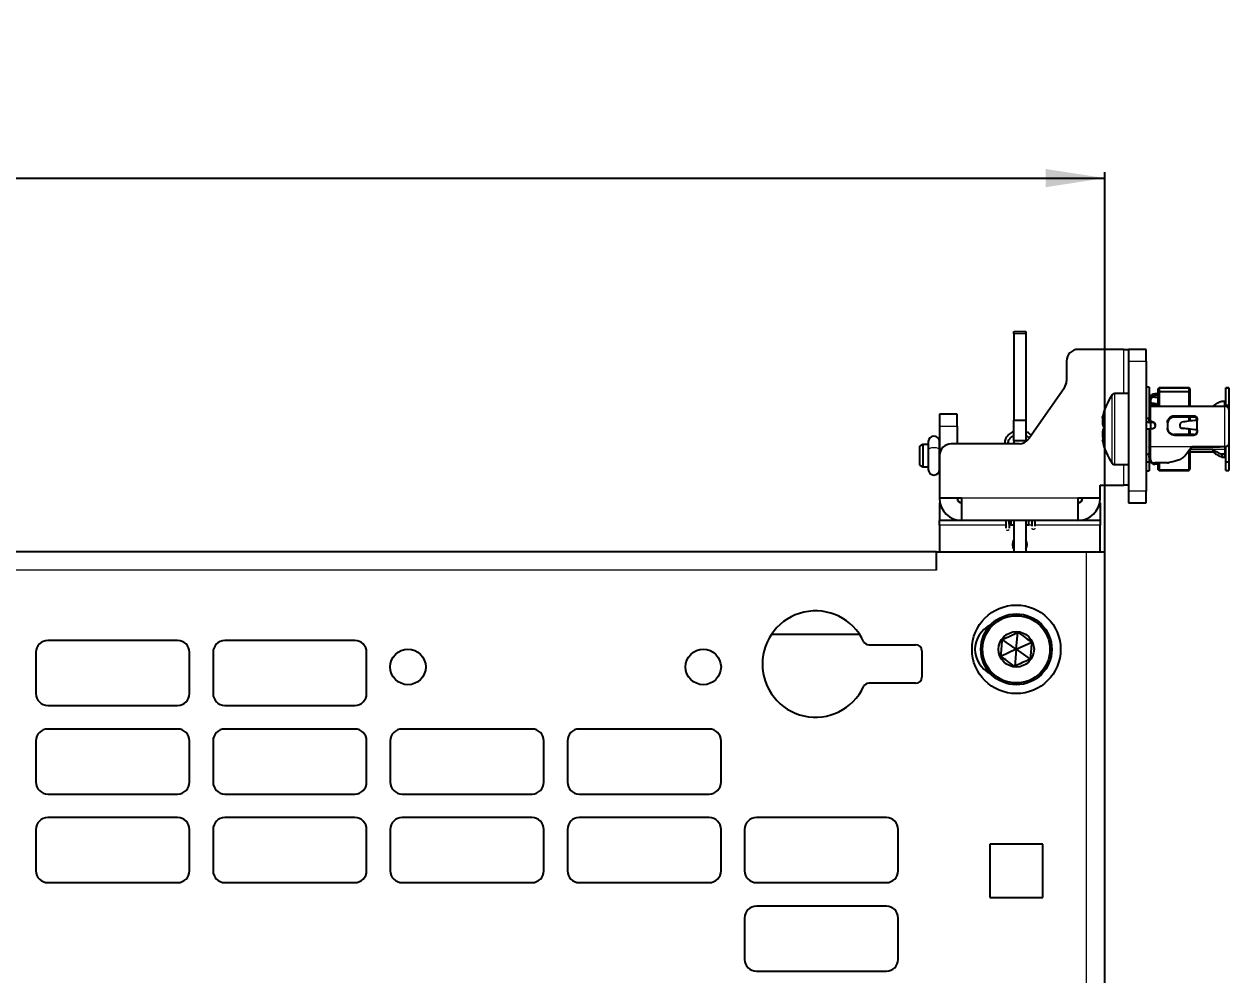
# Model space of a CAD drawing. Header units: millimetres. Extents: x -620 to 849, y 148 to 1992.
# Drawn here: x -211.9 to -7.9, y 1784.4 to 1945.4 of the extents above; entities that cross this region are included whole.
import ezdxf

# ---------------------------------------------------------------- set-up
doc = ezdxf.new("R2010")
doc.units = ezdxf.units.MM
doc.layers.add('FORMAT', color=7, linetype='Continuous')
doc.styles.add('SLDTEXTSTYLE0', font='TXT', dxfattribs={"width": 0.75})
doc.dimstyles.new('SLDDIMSTYLE0', dxfattribs={"dimtxt": 20, "dimasz": 10, "dimexe": 0, "dimexo": 0.0625, "dimgap": 5, "dimtad": 2, "dimdec": 1, "dimrnd": 1e-09, "dimzin": 12, "dimdsep": 46, "dimtxsty": 'SLDTEXTSTYLE0', "dimsah": 1, "dimcen": 0.09, "dimadec": 0, "dimazin": 3, "dimtfac": 1, "dimtofl": 0, "dimtmove": 0, "dimatfit": 3, "dimfxl": 0, "dimfrac": 2, "dimtolj": 1, "dimtzin": 12, "dimarcsym": 0})

# ---------------------------------------------------------------- blocks, each defined once
blk = doc.blocks.new('_D_1')
at = {"layer": 'FORMAT'}
for p, q in [((-514.89, 1856.06), (-514.89, 1920.35)), ((-28.89, 1856.06), (-28.89, 1920.35)), ((-514.89, 1919.35), (-28.89, 1919.35))]:
    blk.add_line(p, q, dxfattribs=at)
for points in [[(-514.89, 1919.35), (-504.89, 1917.81), (-504.89, 1920.89)], [(-28.89, 1919.35), (-38.89, 1920.89), (-38.89, 1917.81)]]:
    blk.add_solid(points, dxfattribs=at)
at = {"layer": 'FORMAT', "insert": (-294.06, 1945.13), "char_height": 20, "attachment_point": 1, "style": 'SLDTEXTSTYLE0'}
blk.add_mtext('486', dxfattribs=at)

msp = doc.modelspace()

# ---------------------------------------------------------------- linework, layer by layer
at = {"color": 7, "linetype": 'Continuous', "lineweight": 25}
for p, q in [((-44.29, 1893.35), (-42.29, 1893.35)), ((-44.29, 1892.98), (-44.29, 1893.35)), ((-42.29, 1893.35), (-42.29, 1892.98)), ((-44.29, 1892.98), (-44.29, 1878.35)), ((-42.29, 1892.98), (-42.29, 1878.35)), ((-25.69, 1890.35), (-33.39, 1890.35)), ((-25.69, 1890.35), (-24.89, 1890.35)), ((-24.89, 1890.35), (-24.89, 1888.35)), ((-21.89, 1890.35), (-24.89, 1890.35)), ((-21.89, 1888.35), (-21.89, 1890.35)), ((-35.39, 1888.35), (-35.39, 1884.98)), ((-24.89, 1888.35), (-24.89, 1866.35)), ((-21.89, 1888.35), (-21.89, 1866.35)), ((-35.75, 1883.83), (-41.79, 1875.2)), ((-21.39, 1883.95), (-21.89, 1883.95)), ((-21.39, 1883.95), (-21.39, 1878.71)), ((-19.69, 1883.85), (-19.89, 1883.74)), ((-19.89, 1883.12), (-19.89, 1883.74)), ((-19.69, 1883.19), (-19.89, 1883.12)), ((-19.89, 1880.71), (-19.89, 1883.12)), ((-14.61, 1883.85), (-19.69, 1883.85)), ((-19.69, 1883.85), (-19.69, 1883.19)), ((-19.69, 1883.85), (-14.61, 1883.85)), ((-19.69, 1883.19), (-19.69, 1880.71)), ((-19.69, 1883.19), (-14.61, 1883.19)), ((-14.49, 1883.65), (-14.61, 1883.85)), ((-14.61, 1883.19), (-14.61, 1883.85)), ((-14.61, 1880.71), (-14.61, 1883.19)), ((-14.49, 1883.07), (-14.61, 1883.19)), ((-14.49, 1883.65), (-14.49, 1883.07)), ((-14.49, 1883.07), (-14.49, 1880.71)), ((-7.89, 1883.85), (-8.39, 1883.85)), ((-8.39, 1883.85), (-7.89, 1883.85)), ((-8.39, 1880.92), (-8.39, 1883.85)), ((-8.39, 1883.85), (-8.39, 1883.85)), ((-7.89, 1883.85), (-7.89, 1880.92)), ((-7.89, 1883.85), (-7.89, 1883.85)), ((-24.89, 1882.85), (-27.22, 1882.85)), ((-21.19, 1881.98), (-21.19, 1882.29)), ((-21.19, 1881.67), (-21.19, 1881.98)), ((-21.19, 1881.67), (-21.19, 1881.29)), ((-19.89, 1881), (-21.09, 1881)), ((-21.09, 1880.7), (-21.09, 1881)), ((-19.89, 1882.8), (-20.44, 1882.8)), ((-19.89, 1882.57), (-20.44, 1882.57)), ((-20.44, 1882.27), (-19.89, 1882.27)), ((-9.09, 1881.59), (-8.59, 1881.59)), ((-8.39, 1880.92), (-7.89, 1880.92)), ((-8.39, 1880.69), (-8.39, 1880.92)), ((-7.89, 1880.92), (-7.89, 1880.15)), ((-53.89, 1879.35), (-56.89, 1879.35)), ((-56.89, 1879.35), (-56.89, 1877.35)), ((-53.89, 1877.35), (-53.89, 1879.35)), ((-21.39, 1880.79), (-21.15, 1880.71)), ((-21.19, 1880.71), (-10.59, 1880.71)), ((-17.09, 1879.11), (-13.79, 1879.11)), ((-13.79, 1878.87), (-17.09, 1878.87)), ((-14.61, 1878.22), (-14.61, 1878.87)), ((-14.49, 1880.8), (-14.41, 1880.71)), ((-14.49, 1878.87), (-14.49, 1878.27)), ((-10.59, 1880.71), (-8.59, 1880.71)), ((-7.89, 1880.15), (-7.89, 1874.34)), ((-56.89, 1877.35), (-56.89, 1872.35)), ((-53.89, 1877.35), (-53.89, 1874.35)), ((-44.29, 1878.35), (-42.29, 1878.35)), ((-44.29, 1874.85), (-44.29, 1878.35)), ((-42.29, 1878.35), (-42.29, 1874.85)), ((-21.89, 1878.71), (-21.39, 1878.71)), ((-21.89, 1876.88), (-21.39, 1876.88)), ((-21.39, 1878.18), (-21.39, 1878.71)), ((-21.39, 1876.88), (-21.39, 1872.55)), ((-20.94, 1878.12), (-21.19, 1878.12)), ((-20.94, 1877.99), (-21.19, 1877.99)), ((-20.94, 1876.87), (-21.19, 1876.87)), ((-21.09, 1876.83), (-21.09, 1877.99)), ((-20.39, 1877.58), (-20.39, 1877.42)), ((-18.29, 1877.97), (-18.29, 1877.02)), ((-16.22, 1877.44), (-16.22, 1877.48)), ((-15.89, 1876.98), (-15.65, 1876.93)), ((-15.56, 1876.92), (-15.65, 1876.94)), ((-14.61, 1875.92), (-14.61, 1876.85)), ((-14.49, 1876.86), (-14.49, 1875.9)), ((-13.29, 1878.65), (-13.29, 1878.29)), ((-13.29, 1876.7), (-13.29, 1878.29)), ((-42.29, 1874.85), (-44.29, 1874.85)), ((-44.29, 1874.85), (-44.29, 1874.35)), ((-42.29, 1874.85), (-42.29, 1874.71)), ((-29.29, 1874.99), (-29.31, 1874.99)), ((-13.79, 1875.92), (-17.09, 1875.92)), ((-17.09, 1875.82), (-13.79, 1875.82)), ((-13.29, 1876.7), (-13.29, 1876.31)), ((-59.74, 1874.25), (-60.24, 1873.96)), ((-60.24, 1870.74), (-60.24, 1873.96)), ((-58.79, 1874.25), (-59.74, 1874.25)), ((-59.74, 1874.25), (-59.74, 1870.45)), ((-58.79, 1874.72), (-58.79, 1873.35)), ((-58.79, 1873.35), (-58.79, 1870.02)), ((-56.89, 1873.35), (-56.89, 1874.72)), ((-56.89, 1874.25), (-56.89, 1874.25)), ((-56.89, 1870.02), (-56.89, 1873.35)), ((-43.43, 1874.35), (-54.89, 1874.35)), ((-45.86, 1874.45), (-45.86, 1874.35)), ((-45.26, 1874.35), (-45.26, 1874.45)), ((-21.39, 1873.36), (-21.19, 1873.39)), ((-21.37, 1873.85), (-21.19, 1873.85)), ((-21.19, 1871.72), (-21.19, 1873.91)), ((-15.35, 1872.32), (-14.19, 1873.91)), ((-14.81, 1873.06), (-14.61, 1873.06)), ((-14.61, 1873.06), (-14.61, 1873.34)), ((-14.61, 1873.06), (-14.49, 1873.2)), ((-14.61, 1869.97), (-14.61, 1873.06)), ((-14.49, 1873.5), (-14.49, 1873.2)), ((-10.59, 1873.39), (-14.49, 1873.39)), ((-14.49, 1873.2), (-14.49, 1870.14)), ((-14.49, 1872.99), (-10.59, 1872.99)), ((-14.49, 1872.9), (-14.41, 1872.99)), ((-14.24, 1873.85), (-9.39, 1873.85)), ((-14.19, 1873.91), (-8.59, 1873.91)), ((-10.59, 1873.39), (-10.59, 1872.99)), ((-9.39, 1873.85), (-9.33, 1873.91)), ((-9.39, 1873.85), (-9.39, 1873.91)), ((-8.59, 1872.6), (-8.59, 1872.85)), ((-8.39, 1871.3), (-8.39, 1873.93)), ((-7.91, 1874.23), (-7.89, 1874.23)), ((-7.89, 1874.34), (-7.89, 1874.23)), ((-7.89, 1874.23), (-7.89, 1871.3)), ((-60.24, 1870.74), (-59.74, 1870.45)), ((-56.89, 1872.35), (-56.89, 1865.15)), ((-27.22, 1870.85), (-24.89, 1870.85)), ((-21.39, 1872.55), (-21.89, 1872.55)), ((-21.39, 1871.23), (-21.89, 1871.23)), ((-21.39, 1872.55), (-21.39, 1871.23)), ((-21.39, 1871.23), (-21.39, 1869.75)), ((-21.19, 1871.41), (-21.19, 1871.72)), ((-18.29, 1871.13), (-20.44, 1871.13)), ((-19.89, 1870.9), (-20.44, 1870.9)), ((-19.89, 1870.07), (-19.89, 1871.13)), ((-19.69, 1871.13), (-19.69, 1869.97)), ((-9.09, 1872.6), (-9.09, 1872.11)), ((-8.59, 1872.6), (-9.09, 1872.6)), ((-9.09, 1872.11), (-8.59, 1872.11)), ((-8.59, 1872.11), (-8.59, 1872.6)), ((-8.39, 1871.3), (-7.89, 1871.3)), ((-8.39, 1869.85), (-8.39, 1871.3)), ((-7.89, 1871.3), (-7.89, 1869.85)), ((-59.74, 1870.45), (-58.79, 1870.45)), ((-56.89, 1870.45), (-56.89, 1870.45)), ((-21.89, 1869.75), (-21.39, 1869.75)), ((-19.89, 1870.07), (-19.69, 1869.97)), ((-19.89, 1869.97), (-19.89, 1870.07)), ((-19.89, 1869.97), (-19.69, 1869.85)), ((-19.69, 1869.97), (-14.61, 1869.97)), ((-19.69, 1869.97), (-19.69, 1869.85)), ((-19.69, 1869.85), (-14.61, 1869.85)), ((-19.69, 1869.85), (-14.61, 1869.85)), ((-14.61, 1869.97), (-14.49, 1870.14)), ((-14.61, 1869.85), (-14.49, 1870.05)), ((-14.61, 1869.85), (-14.61, 1869.97)), ((-14.49, 1870.14), (-14.49, 1870.05)), ((-8.39, 1869.85), (-7.89, 1869.85)), ((-8.39, 1869.85), (-7.89, 1869.85)), ((-8.39, 1869.85), (-8.39, 1869.85)), ((-7.89, 1869.85), (-7.89, 1869.85)), ((-29.69, 1867.35), (-25.69, 1867.35)), ((-29.69, 1865.15), (-29.69, 1867.35)), ((-24.89, 1867.35), (-25.69, 1867.35)), ((-53.09, 1865.15), (-56.89, 1865.15)), ((-53.09, 1861.35), (-53.09, 1865.15)), ((-29.69, 1865.15), (-33.49, 1865.15)), ((-33.49, 1865.15), (-33.49, 1861.35)), ((-24.89, 1866.35), (-24.89, 1864.35)), ((-21.89, 1864.35), (-21.89, 1866.35)), ((-56.89, 1864.35), (-56.89, 1861.35)), ((-56.89, 1864.35), (-56.81, 1864.35)), ((-29.78, 1864.35), (-29.69, 1864.35)), ((-29.69, 1864.35), (-29.69, 1861.35)), ((-24.89, 1864.35), (-21.89, 1864.35)), ((-53.09, 1861.35), (-56.89, 1861.35)), ((-56.89, 1860.55), (-56.89, 1861.35)), ((-56.89, 1860.55), (-56.89, 1856.05)), ((-44.79, 1861.35), (-53.09, 1861.35)), ((-45.68, 1861.35), (-45.66, 1860.09)), ((-45.06, 1860.09), (-45.08, 1861.35)), ((-41.79, 1861.35), (-44.79, 1861.35)), ((-44.79, 1861.35), (-44.79, 1860.55)), ((-44.29, 1860.55), (-44.79, 1860.55)), ((-44.29, 1861.35), (-44.29, 1856.05)), ((-42.29, 1861.35), (-42.29, 1856.05)), ((-41.79, 1860.55), (-42.29, 1860.55)), ((-33.49, 1861.35), (-41.79, 1861.35)), ((-41.79, 1860.55), (-41.79, 1861.35)), ((-41.28, 1861.35), (-41.27, 1860.38)), ((-40.67, 1860.39), (-40.68, 1861.34)), ((-29.69, 1861.35), (-33.49, 1861.35)), ((-29.69, 1861.35), (-29.69, 1860.55)), ((-29.69, 1856.05), (-29.69, 1860.55)), ((-57.39, 1856.06), (-486.39, 1856.06)), ((-57.39, 1856.06), (-57.39, 1856.05)), ((-57.39, 1856.05), (-31.99, 1856.05)), ((-57.39, 1852.96), (-57.39, 1856.05)), ((-31.99, 1856.05), (-28.89, 1856.05)), ((-28.89, 373.05), (-28.89, 1856.05)), ((-43.89, 1839.55), (-43.64, 1842.43)), ((-185.89, 1841.05), (-207.89, 1841.05)), ((-155.89, 1841.05), (-177.89, 1841.05)), ((-70.41, 1842.06), (-85.37, 1842.06)), ((-68.84, 1840.31), (-60.89, 1840.31)), ((-43.89, 1839.55), (-46.26, 1841.21)), ((-43.89, 1839.55), (-41.28, 1840.77)), ((-209.89, 1839.05), (-209.89, 1832.05)), ((-183.89, 1832.05), (-183.89, 1839.05)), ((-179.89, 1839.05), (-179.89, 1832.05)), ((-153.89, 1832.05), (-153.89, 1839.05)), ((-59.89, 1839.31), (-59.89, 1834.81)), ((-43.89, 1839.55), (-46.51, 1838.33)), ((-43.89, 1839.55), (-44.14, 1836.67)), ((-43.89, 1839.55), (-41.53, 1837.9)), ((-60.89, 1833.81), (-68.84, 1833.81)), ((-207.89, 1830.05), (-185.89, 1830.05)), ((-177.89, 1830.05), (-155.89, 1830.05)), ((-185.89, 1826.05), (-207.89, 1826.05)), ((-155.89, 1826.05), (-177.89, 1826.05)), ((-125.89, 1826.05), (-147.89, 1826.05)), ((-95.89, 1826.05), (-117.89, 1826.05)), ((-209.89, 1824.05), (-209.89, 1817.05)), ((-183.89, 1817.05), (-183.89, 1824.05)), ((-179.89, 1824.05), (-179.89, 1817.05)), ((-153.89, 1817.05), (-153.89, 1824.05)), ((-149.89, 1824.05), (-149.89, 1817.05)), ((-123.89, 1817.05), (-123.89, 1824.05)), ((-119.89, 1824.05), (-119.89, 1817.05)), ((-93.89, 1817.05), (-93.89, 1824.05)), ((-207.89, 1815.05), (-185.89, 1815.05)), ((-177.89, 1815.05), (-155.89, 1815.05)), ((-147.89, 1815.05), (-125.89, 1815.05)), ((-117.89, 1815.05), (-95.89, 1815.05)), ((-185.89, 1811.05), (-207.89, 1811.05)), ((-155.89, 1811.05), (-177.89, 1811.05)), ((-125.89, 1811.05), (-147.89, 1811.05)), ((-95.89, 1811.05), (-117.89, 1811.05)), ((-65.89, 1811.05), (-87.89, 1811.05)), ((-209.89, 1809.05), (-209.89, 1802.05)), ((-183.89, 1802.05), (-183.89, 1809.05)), ((-179.89, 1809.05), (-179.89, 1802.05)), ((-153.89, 1802.05), (-153.89, 1809.05)), ((-149.89, 1809.05), (-149.89, 1802.05)), ((-123.89, 1802.05), (-123.89, 1809.05)), ((-119.89, 1809.05), (-119.89, 1802.05)), ((-93.89, 1802.05), (-93.89, 1809.05)), ((-89.89, 1809.05), (-89.89, 1802.05)), ((-63.89, 1802.05), (-63.89, 1809.05)), ((-39.39, 1806.55), (-48.39, 1806.55)), ((-48.39, 1806.55), (-48.39, 1797.55)), ((-39.39, 1797.55), (-39.39, 1806.55)), ((-207.89, 1800.05), (-185.89, 1800.05)), ((-177.89, 1800.05), (-155.89, 1800.05)), ((-147.89, 1800.05), (-125.89, 1800.05)), ((-117.89, 1800.05), (-95.89, 1800.05)), ((-87.89, 1800.05), (-65.89, 1800.05)), ((-48.39, 1797.55), (-39.39, 1797.55)), ((-65.89, 1796.05), (-87.89, 1796.05)), ((-89.89, 1794.05), (-89.89, 1787.05)), ((-63.89, 1787.05), (-63.89, 1794.05)), ((-87.89, 1785.05), (-65.89, 1785.05))]:
    msp.add_line(p, q, dxfattribs=at)
at = {"color": 8, "linetype": 'Continuous', "lineweight": 18}
for p, q in [((-42.29, 1892.98), (-44.29, 1892.98)), ((-25.69, 1882.85), (-25.69, 1890.35)), ((-24.89, 1888.35), (-21.89, 1888.35)), ((-27.66, 1871.08), (-27.66, 1882.62)), ((-27.22, 1870.85), (-27.22, 1882.85)), ((-20.44, 1882.8), (-20.44, 1882.57)), ((-20.44, 1882.57), (-20.44, 1882.27)), ((-21.19, 1880.71), (-21.19, 1878.12)), ((-17.09, 1879.11), (-17.09, 1878.87)), ((-13.79, 1878.87), (-13.79, 1879.11)), ((-8.59, 1873.91), (-8.59, 1880.71)), ((-56.89, 1877.35), (-53.89, 1877.35)), ((-21.19, 1876.87), (-21.19, 1873.91)), ((-20.94, 1877.99), (-20.94, 1878.12)), ((-17.09, 1875.92), (-17.09, 1875.82)), ((-13.79, 1875.82), (-13.79, 1875.92)), ((-21.19, 1873.91), (-14.19, 1873.91)), ((-8.59, 1873.39), (-10.59, 1873.39)), ((-8.59, 1873.39), (-8.59, 1873.91)), ((-25.69, 1867.35), (-25.69, 1870.85)), ((-33.49, 1865.15), (-53.09, 1865.15)), ((-21.89, 1866.35), (-24.89, 1866.35)), ((-45.67, 1860.55), (-56.89, 1860.55)), ((-44.79, 1860.55), (-45.07, 1860.55)), ((-41.27, 1860.55), (-41.79, 1860.55)), ((-29.69, 1860.55), (-40.67, 1860.55)), ((-31.99, 373.05), (-31.99, 1856.05)), ((-57.39, 1852.96), (-486.39, 1852.96))]:
    msp.add_line(p, q, dxfattribs=at)
at = {"color": 8, "linetype": 'Continuous', "lineweight": 18, "flags": 128}
for points in [[(-20.36, 1881), (-20.36, 1881.11), (-20.35, 1881.2), (-20.35, 1881.2), (-20.35, 1881.2)], [(-58.79, 1873.35), (-58.72, 1873.5), (-58.52, 1873.63), (-58.21, 1873.71), (-57.84, 1873.74)], [(-57.84, 1873.74), (-57.48, 1873.71), (-57.17, 1873.63), (-56.97, 1873.5), (-56.89, 1873.35)], [(-45.26, 1874.45), (-45.28, 1874.39), (-45.31, 1874.35)], [(-41.27, 1860.05), (-41.27, 1860.05), (-41.24, 1859.98), (-41.17, 1859.92), (-41.07, 1859.89), (-40.95, 1859.88), (-40.84, 1859.9), (-40.74, 1859.94), (-40.68, 1860), (-40.67, 1860.06)]]:
    msp.add_lwpolyline(points, dxfattribs=at)
at = {"color": 7, "linetype": 'Continuous', "lineweight": 25, "flags": 128}
for points in [[(-21.39, 1873.79), (-21.39, 1873.81), (-21.38, 1873.84), (-21.36, 1873.86), (-21.33, 1873.88), (-21.3, 1873.89), (-21.27, 1873.9), (-21.23, 1873.91), (-21.19, 1873.91)], [(-8.59, 1873.91), (-8.45, 1873.92), (-8.32, 1873.94), (-8.2, 1873.98), (-8.1, 1874.04), (-8.01, 1874.1), (-7.94, 1874.17), (-7.9, 1874.25), (-7.89, 1874.34)], [(-8.59, 1872.99), (-8.45, 1873), (-8.39, 1873.02)], [(-45.3, 1861.35), (-45.37, 1861.34), (-45.47, 1861.35)], [(-44.29, 1858.05), (-44.45, 1857.78), (-44.54, 1857.3)], [(-44.54, 1857.3), (-44.45, 1856.82), (-44.29, 1856.55)]]:
    msp.add_lwpolyline(points, dxfattribs=at)
at = {"color": 7, "linetype": 'Continuous', "lineweight": 25}
for centre, radius in [((-43.89, 1839.55), 7.5), ((-43.89, 1839.55), 6), ((-43.89, 1839.55), 5.7), ((-43.89, 1839.55), 3), ((-146.89, 1836.56), 3), ((-96.89, 1836.56), 3)]:
    msp.add_circle(centre, radius, dxfattribs=at)
for centre, radius, start, end in [((-33.39, 1888.35), 2, 90, 180), ((-37.39, 1884.98), 2, 325.008, 0), ((-19.49, 1876.85), 10, 144.7485, 169.0158), ((-27.22, 1882.31), 0.54, 90, 144.7485), ((-20.54, 1882.14), 0.665, 81.0438, 166.5514), ((-20.51, 1881.89), 0.687, 84.2482, 172.7634), ((-20.51, 1881.59), 0.687, 84.2482, 172.7634), ((-21.21, 1880.89), 0.183, 187.2366, 275.7518), ((-8.53, 1880.07), 0.641, 7.2366, 95.7518), ((-21.35, 1878.8), 0.821, 229.1472, 281.4476), ((-21.24, 1878.35), 0.235, 229.1472, 281.4476), ((-21.24, 1890.38), 13.51, 269.3637, 270.2121), ((-57.84, 1874.72), 0.95, 0, 180), ((-43.43, 1876.35), 2, 270, 325.008), ((-19.49, 1876.85), 10, 190.9122, 215.2515), ((-54.89, 1872.35), 2, 90, 180), ((-8.57, 1873.57), 0.183, 264.2482, 352.7634), ((-27.22, 1871.39), 0.54, 215.2515, 270), ((-20.51, 1871.81), 0.687, 187.2366, 275.7518), ((-20.54, 1871.56), 0.665, 193.4486, 278.9562), ((-18.29, 1872.06), 0.932, 269.97, 282.0278), ((-57.84, 1870.02), 0.95, 180, 0), ((-53.09, 1865.15), 3.8, 180, 270), ((-53.09, 1865.15), 0.8, 180, 270), ((-33.49, 1865.15), 0.8, 270, 0), ((-33.49, 1865.15), 3.8, 270, 0), ((-43.29, 1857.3), 1.25, 323.1301, 36.8699), ((-77.89, 1837.06), 9, 25.1507, 334.8493), ((-46.39, 1839.55), 4.5, 114.975, 245.025), ((-207.89, 1839.05), 2, 90, 180), ((-185.89, 1839.05), 2, 0, 90), ((-177.89, 1839.05), 2, 90, 180), ((-155.89, 1839.05), 2, 0, 90), ((-68.84, 1841.31), 1, 205.1507, 270), ((-60.89, 1839.31), 1, 0, 90), ((-60.89, 1834.81), 1, 270, 0), ((-207.89, 1832.05), 2, 180, 270), ((-185.89, 1832.05), 2, 270, 0), ((-177.89, 1832.05), 2, 180, 270), ((-155.89, 1832.05), 2, 270, 0), ((-68.84, 1832.81), 1, 90, 154.8493), ((-207.89, 1824.05), 2, 90, 180), ((-185.89, 1824.05), 2, 0, 90), ((-177.89, 1824.05), 2, 90, 180), ((-155.89, 1824.05), 2, 0, 90), ((-147.89, 1824.05), 2, 90, 180), ((-125.89, 1824.05), 2, 0, 90), ((-117.89, 1824.05), 2, 90, 180), ((-95.89, 1824.05), 2, 0, 90), ((-207.89, 1817.05), 2, 180, 270), ((-185.89, 1817.05), 2, 270, 0), ((-177.89, 1817.05), 2, 180, 270), ((-155.89, 1817.05), 2, 270, 0), ((-147.89, 1817.05), 2, 180, 270), ((-125.89, 1817.05), 2, 270, 0), ((-117.89, 1817.05), 2, 180, 270), ((-95.89, 1817.05), 2, 270, 0), ((-207.89, 1809.05), 2, 90, 180), ((-185.89, 1809.05), 2, 0, 90), ((-177.89, 1809.05), 2, 90, 180), ((-155.89, 1809.05), 2, 0, 90), ((-147.89, 1809.05), 2, 90, 180), ((-125.89, 1809.05), 2, 0, 90), ((-117.89, 1809.05), 2, 90, 180), ((-95.89, 1809.05), 2, 0, 90), ((-87.89, 1809.05), 2, 90, 180), ((-65.89, 1809.05), 2, 0, 90), ((-207.89, 1802.05), 2, 180, 270), ((-185.89, 1802.05), 2, 270, 0), ((-177.89, 1802.05), 2, 180, 270), ((-155.89, 1802.05), 2, 270, 0), ((-147.89, 1802.05), 2, 180, 270), ((-125.89, 1802.05), 2, 270, 0), ((-117.89, 1802.05), 2, 180, 270), ((-95.89, 1802.05), 2, 270, 0), ((-87.89, 1802.05), 2, 180, 270), ((-65.89, 1802.05), 2, 270, 0), ((-87.89, 1794.05), 2, 90, 180), ((-65.89, 1794.05), 2, 0, 90), ((-87.89, 1787.05), 2, 180, 270), ((-65.89, 1787.05), 2, 270, 0)]:
    msp.add_arc(centre, radius, start, end, dxfattribs=at)
at = {"color": 8, "linetype": 'Continuous', "lineweight": 18}
for centre, radius, start, end in [((-45.73, 1874.45), 0.131, 182.8019, 231.2595), ((-45.36, 1860.13), 0.404, 231.9427, 309.5849)]:
    msp.add_arc(centre, radius, start, end, dxfattribs=at)
at = {"color": 7, "linetype": 'Continuous', "lineweight": 25}
for points, knots in [([(-21.39, 1881.66), (-21.39, 1881.64), (-21.39, 1881.6), (-21.37, 1881.55), (-21.33, 1881.5), (-21.26, 1881.49), (-21.21, 1881.48), (-21.19, 1881.48)], [0, 0, 0, 0, 0.195353, 0.37764, 0.539051, 0.782239, 1, 1, 1, 1]), ([(-21.39, 1881.47), (-21.39, 1881.45), (-21.39, 1881.41), (-21.37, 1881.36), (-21.33, 1881.31), (-21.26, 1881.3), (-21.1, 1881.28), (-20.78, 1881.24), (-20.51, 1881.22), (-20.35, 1881.2)], [0, 0, 0, 0, 0.052051, 0.100621, 0.143629, 0.208426, 0.277664, 0.558659, 1, 1, 1, 1]), ([(-20.35, 1881.2), (-20.33, 1881.2), (-20.28, 1881.19), (-20.22, 1881.17), (-20.19, 1881.14), (-20.19, 1881.12), (-20.19, 1881.11)], [0, 0, 0, 0, 0.266331, 0.548449, 0.829136, 1, 1, 1, 1]), ([(-20.19, 1881.11), (-20.19, 1881.08), (-20.19, 1881.05), (-20.19, 1881.01), (-20.19, 1881)], [0, 0, 0, 0, 0.786734, 1, 1, 1, 1]), ([(-10.59, 1880.71), (-10.31, 1880.92), (-9.81, 1881.3), (-9.31, 1881.5), (-9.09, 1881.59)], [0, 0, 0, 0, 0.559911, 1, 1, 1, 1]), ([(-8.59, 1880.71), (-8.59, 1880.92), (-8.59, 1881.3), (-8.59, 1881.5), (-8.59, 1881.59)], [0, 0, 0, 0, 0.559866, 1, 1, 1, 1]), ([(-29.31, 1878.71), (-29.31, 1878.71), (-29.32, 1878.69), (-29.29, 1878.83), (-29.22, 1879.1), (-29.13, 1879.32), (-29.11, 1879.38), (-29.09, 1879.4), (-29.09, 1879.39), (-29.09, 1879.38), (-29.1, 1879.35), (-29.11, 1879.27), (-29.19, 1878.92), (-29.28, 1878.47), (-29.32, 1877.97), (-29.3, 1877.6), (-29.23, 1877.42), (-29.16, 1877.29), (-29.13, 1877.24), (-29.11, 1877.19), (-29.1, 1877.16), (-29.09, 1877.12), (-29.09, 1877.1), (-29.09, 1877.09)], [0, 0, 0, 0, 0.01095, 0.084261, 0.251384, 0.301143, 0.326111, 0.336174, 0.341648, 0.347168, 0.3534, 0.364584, 0.407267, 0.575793, 0.655414, 0.736053, 0.89255, 0.931183, 0.955749, 0.971918, 0.988179, 0.994671, 1, 1, 1, 1]), ([(-18.29, 1877.97), (-18.28, 1878.1), (-18.25, 1878.36), (-18.05, 1878.7), (-17.76, 1878.95), (-17.42, 1879.09), (-17.19, 1879.1), (-17.09, 1879.11)], [0, 0, 0, 0, 0.212833, 0.42585, 0.635542, 0.846587, 1, 1, 1, 1]), ([(-17.09, 1878.87), (-17.23, 1878.86), (-17.5, 1878.84), (-17.85, 1878.65), (-18.12, 1878.37), (-18.27, 1878.05), (-18.28, 1877.83), (-18.29, 1877.73)], [0, 0, 0, 0, 0.212875, 0.425767, 0.637937, 0.847353, 1, 1, 1, 1]), ([(-13.79, 1879.11), (-13.73, 1879.1), (-13.62, 1879.09), (-13.47, 1879.01), (-13.36, 1878.9), (-13.3, 1878.77), (-13.29, 1878.69), (-13.29, 1878.65)], [0, 0, 0, 0, 0.214445, 0.428893, 0.643239, 0.857188, 1, 1, 1, 1]), ([(-13.29, 1878.42), (-13.3, 1878.47), (-13.31, 1878.57), (-13.39, 1878.71), (-13.52, 1878.81), (-13.66, 1878.87), (-13.75, 1878.87), (-13.79, 1878.87)], [0, 0, 0, 0, 0.214295, 0.42863, 0.64223, 0.856153, 1, 1, 1, 1]), ([(-29.09, 1877.09), (-29.09, 1877.08), (-29.09, 1877.06), (-29.1, 1877.01), (-29.14, 1876.88), (-29.22, 1876.7), (-29.29, 1876.43), (-29.32, 1876.1), (-29.3, 1875.63), (-29.22, 1875.18), (-29.14, 1874.81), (-29.11, 1874.67), (-29.1, 1874.6), (-29.09, 1874.57), (-29.09, 1874.55), (-29.09, 1874.54), (-29.1, 1874.54), (-29.16, 1874.63), (-29.25, 1874.84), (-29.32, 1875.03), (-29.31, 1874.97), (-29.31, 1874.96)], [0, 0, 0, 0, 0.00546, 0.013139, 0.034416, 0.129524, 0.242679, 0.314342, 0.38659, 0.544101, 0.595865, 0.621803, 0.634844, 0.640474, 0.646162, 0.651047, 0.659654, 0.686306, 0.810748, 0.936288, 1, 1, 1, 1]), ([(-20.94, 1878.12), (-20.88, 1878.12), (-20.76, 1878.11), (-20.59, 1878.01), (-20.47, 1877.88), (-20.4, 1877.73), (-20.39, 1877.62), (-20.39, 1877.58)], [0, 0, 0, 0, 0.214393, 0.428789, 0.643061, 0.856854, 1, 1, 1, 1]), ([(-20.39, 1877.45), (-20.4, 1877.51), (-20.41, 1877.64), (-20.5, 1877.8), (-20.64, 1877.92), (-20.8, 1877.98), (-20.9, 1877.99), (-20.94, 1877.99)], [0, 0, 0, 0, 0.214211, 0.428471, 0.641842, 0.855602, 1, 1, 1, 1]), ([(-20.39, 1877.42), (-20.4, 1877.36), (-20.41, 1877.23), (-20.5, 1877.07), (-20.64, 1876.94), (-20.8, 1876.88), (-20.9, 1876.87), (-20.94, 1876.87)], [0, 0, 0, 0, 0.2143054, 0.4286504, 0.6422794, 0.8562229, 1, 1, 1, 1]), ([(-18.29, 1877.13), (-18.28, 1877), (-18.25, 1876.73), (-18.06, 1876.37), (-17.76, 1876.1), (-17.42, 1875.95), (-17.19, 1875.93), (-17.09, 1875.92)], [0, 0, 0, 0, 0.212376, 0.424979, 0.633479, 0.843609, 1, 1, 1, 1]), ([(-17.09, 1875.82), (-17.23, 1875.83), (-17.5, 1875.86), (-17.85, 1876.06), (-18.12, 1876.36), (-18.27, 1876.7), (-18.28, 1876.93), (-18.29, 1877.02)], [0, 0, 0, 0, 0.2132377, 0.4264897, 0.6391595, 0.8495978, 1, 1, 1, 1]), ([(-15.81, 1878), (-15.86, 1877.99), (-15.96, 1877.96), (-16.09, 1877.86), (-16.18, 1877.72), (-16.21, 1877.58), (-16.22, 1877.5), (-16.22, 1877.48)], [0, 0, 0, 0, 0.225867, 0.451734, 0.677598, 0.903479, 1, 1, 1, 1]), ([(-16.22, 1877.44), (-16.21, 1877.38), (-16.2, 1877.27), (-16.13, 1877.13), (-16.02, 1877.03), (-15.91, 1876.98), (-15.84, 1876.98), (-15.81, 1876.98)], [0, 0, 0, 0, 0.225883, 0.451767, 0.67765, 0.903524, 1, 1, 1, 1]), ([(-13.29, 1878.29), (-13.79, 1878.27), (-14.46, 1878.25), (-15.36, 1878.1), (-15.66, 1878.04), (-15.81, 1878)], [0, 0, 0, 0, 0.587693, 0.790818, 1, 1, 1, 1]), ([(-13.29, 1876.7), (-13.79, 1876.75), (-14.46, 1876.81), (-15.36, 1876.96), (-15.66, 1876.97), (-15.81, 1876.98)], [0, 0, 0, 0, 0.587693, 0.790818, 1, 1, 1, 1]), ([(-14.49, 1876.84), (-14.53, 1876.84), (-14.73, 1876.86), (-15.13, 1876.92), (-15.42, 1876.92), (-15.56, 1876.92)], [0, 0, 0, 0, 0.099559, 0.54474, 1, 1, 1, 1]), ([(-44.29, 1876.41), (-44.32, 1876.4), (-44.64, 1876.34), (-45.15, 1875.98), (-45.67, 1875.38), (-45.85, 1874.82), (-45.86, 1874.52), (-45.86, 1874.45)], [0, 0, 0, 0, 0.027258, 0.332367, 0.638027, 0.91803, 1, 1, 1, 1]), ([(-45.26, 1874.45), (-45.25, 1874.55), (-45.24, 1874.83), (-45, 1875.26), (-44.64, 1875.62), (-44.36, 1875.72), (-44.29, 1875.75)], [0, 0, 0, 0, 0.181412, 0.557801, 0.886774, 1, 1, 1, 1]), ([(-41.39, 1875.79), (-41.52, 1875.94), (-41.77, 1876.2), (-42.13, 1876.32), (-42.29, 1876.37)], [0, 0, 0, 0, 0.568541, 1, 1, 1, 1]), ([(-42.29, 1875.73), (-42.16, 1875.67), (-41.92, 1875.55), (-41.8, 1875.36), (-41.74, 1875.28)], [0, 0, 0, 0, 0.543333, 1, 1, 1, 1]), ([(-13.79, 1875.92), (-13.73, 1875.93), (-13.62, 1875.94), (-13.47, 1876.03), (-13.36, 1876.15), (-13.3, 1876.29), (-13.29, 1876.38), (-13.29, 1876.42)], [0, 0, 0, 0, 0.214385, 0.428772, 0.643033, 0.856802, 1, 1, 1, 1]), ([(-13.29, 1876.31), (-13.3, 1876.26), (-13.31, 1876.15), (-13.39, 1876), (-13.52, 1875.89), (-13.66, 1875.83), (-13.75, 1875.82), (-13.79, 1875.82)], [0, 0, 0, 0, 0.214373, 0.428779, 0.642592, 0.856666, 1, 1, 1, 1]), ([(-21.39, 1872.74), (-21.39, 1872.76), (-21.39, 1872.79), (-21.37, 1872.84), (-21.33, 1872.89), (-21.26, 1872.89), (-21.22, 1872.89), (-21.19, 1872.89)], [0, 0, 0, 0, 0.195302, 0.377541, 0.538909, 0.761383, 1, 1, 1, 1]), ([(-10.59, 1873.39), (-10.31, 1873.19), (-9.81, 1872.84), (-9.31, 1872.68), (-9.09, 1872.6)], [0, 0, 0, 0, 0.559868, 1, 1, 1, 1]), ([(-10.59, 1872.99), (-10.31, 1872.78), (-9.81, 1872.4), (-9.31, 1872.2), (-9.09, 1872.11)], [0, 0, 0, 0, 0.5599109, 1, 1, 1, 1]), ([(-8.59, 1873.39), (-8.59, 1873.19), (-8.59, 1872.84), (-8.59, 1872.68), (-8.59, 1872.6)], [0, 0, 0, 0, 0.5597848, 1, 1, 1, 1]), ([(-21.39, 1872.23), (-21.39, 1872.25), (-21.39, 1872.29), (-21.37, 1872.34), (-21.33, 1872.39), (-21.26, 1872.4), (-21.21, 1872.41), (-21.19, 1872.41)], [0, 0, 0, 0, 0.195353, 0.37764, 0.539051, 0.782239, 1, 1, 1, 1]), ([(-21.39, 1872.04), (-21.39, 1872.06), (-21.39, 1872.1), (-21.37, 1872.15), (-21.33, 1872.21), (-21.26, 1872.21), (-21.21, 1872.22), (-21.19, 1872.22)], [0, 0, 0, 0, 0.195353, 0.37764, 0.539051, 0.782239, 1, 1, 1, 1]), ([(-15.35, 1872.32), (-15.51, 1872.15), (-15.87, 1871.8), (-16.85, 1871.42), (-17.61, 1871.25), (-18.1, 1871.15)], [0, 0, 0, 0, 0.254027, 0.526591, 1, 1, 1, 1]), ([(-46.26, 1841.21), (-45.79, 1841.42), (-44.91, 1841.83), (-44.04, 1842.24), (-43.64, 1842.43)], [0, 0, 0, 0, 0.534686, 1, 1, 1, 1]), ([(-43.64, 1842.43), (-43.22, 1842.13), (-42.43, 1841.58), (-41.64, 1841.03), (-41.28, 1840.77)], [0, 0, 0, 0, 0.5346859, 1, 1, 1, 1]), ([(-46.51, 1838.33), (-46.48, 1838.65), (-46.41, 1839.45), (-46.32, 1840.44), (-46.27, 1841.06), (-46.26, 1841.21)], [0, 0, 0, 0, 0.341758, 0.840485, 1, 1, 1, 1]), ([(-41.28, 1840.77), (-41.29, 1840.62), (-41.34, 1840.01), (-41.43, 1839.01), (-41.5, 1838.22), (-41.53, 1837.9)], [0, 0, 0, 0, 0.159515, 0.658242, 1, 1, 1, 1]), ([(-44.14, 1836.67), (-44.56, 1836.97), (-45.35, 1837.52), (-46.14, 1838.07), (-46.51, 1838.33)], [0, 0, 0, 0, 0.5346859, 1, 1, 1, 1]), ([(-41.53, 1837.9), (-41.99, 1837.68), (-42.87, 1837.27), (-43.74, 1836.86), (-44.14, 1836.67)], [0, 0, 0, 0, 0.534686, 1, 1, 1, 1])]:
    msp.add_open_spline(points, degree=3, knots=knots, dxfattribs=at)
at = {"color": 8, "linetype": 'Continuous', "lineweight": 18}
msp.add_open_spline([(-15.81, 1876.98), (-15.77, 1876.97), (-15.71, 1876.95), (-15.62, 1876.93), (-15.58, 1876.92), (-15.56, 1876.92)], degree=3, knots=[0, 0, 0, 0, 0.502362, 0.815418, 1, 1, 1, 1], dxfattribs=at)

# ---------------------------------------------------------------- dimensions: what is measured, and where the dimension line sits
at = {"layer": 'FORMAT'}
dim = msp.add_linear_dim(base=(-28.89, 1919.35), p1=(-514.89, 1856.05), p2=(-28.89, 1856.05), angle=0, dimstyle='SLDDIMSTYLE0', dxfattribs=at)
dim.commit()
dim.dimension.update_dxf_attribs({"geometry": '_D_1', "text_midpoint": (-271.89, 1919.35), "dimtype": 160})

doc.saveas('drawing.dxf')
